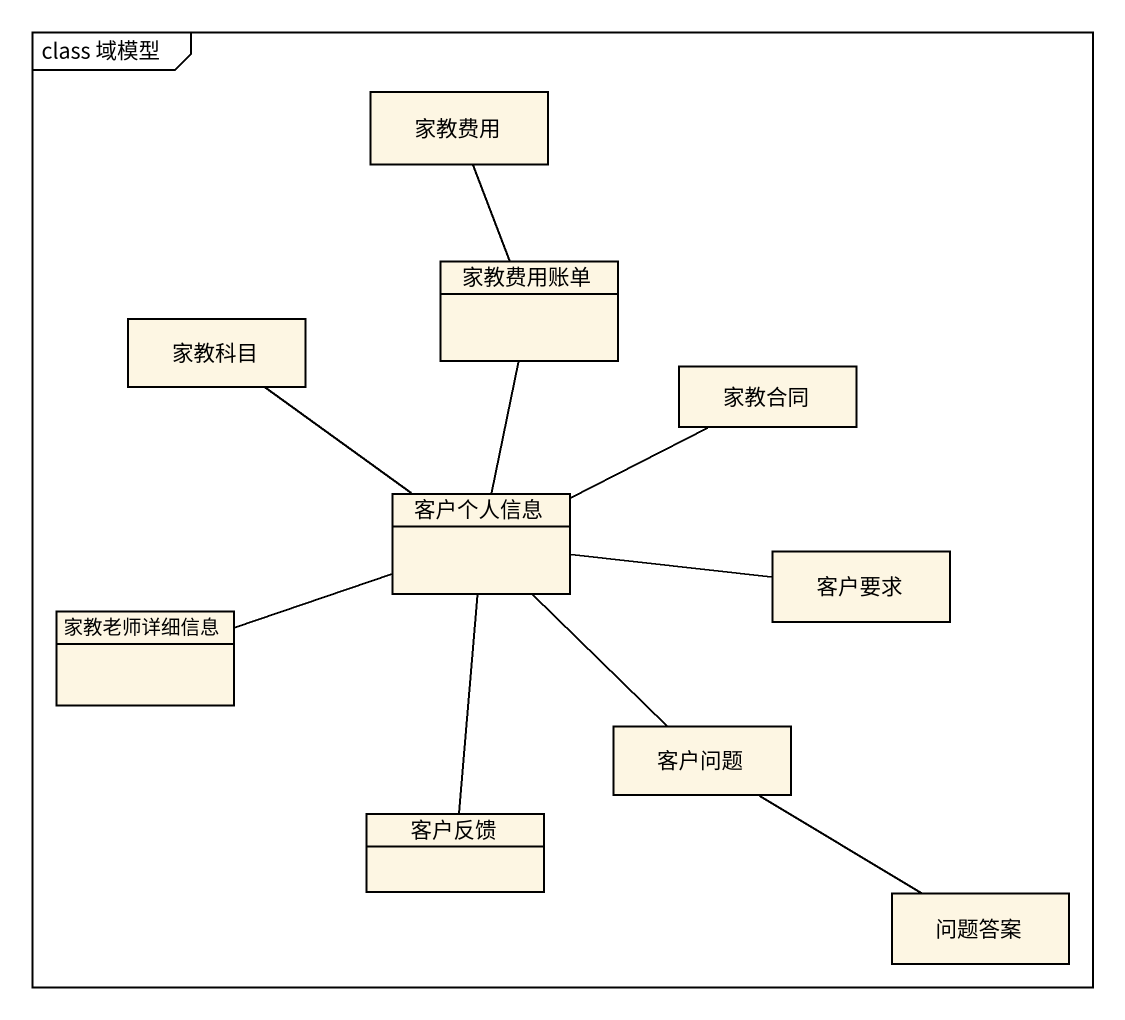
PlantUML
@startuml
mainframe class 域模型
hide circle
hide empty members
class 家教费用
class 家教费用账单
class 家教科目
class 家教合同
class 客户个人信息
class 客户要求
class 家教老师详细信息
class 客户问题
class 客户反馈
class 问题答案
家教费用账单 -up- 家教费用
客户个人信息 -up- 家教费用账单
客户个人信息 -up- 家教科目
客户个人信息 -right- 家教合同
客户个人信息 -right- 客户要求
客户个人信息 -left- 家教老师详细信息
客户个人信息 -- 客户问题
客户个人信息 -- 客户反馈
客户问题 -- 问题答案
@enduml
